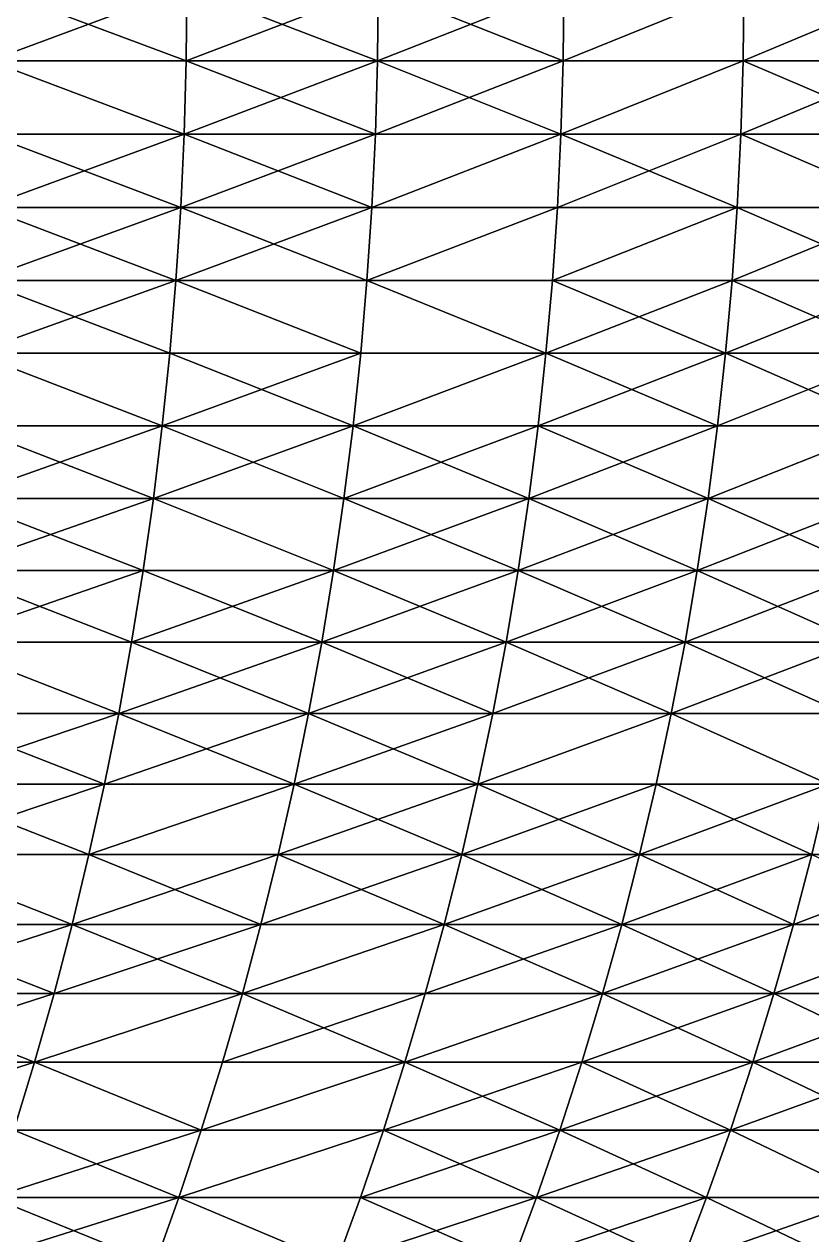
# Model space of a CAD drawing. Header units: millimetres. Extents: x -3250 to 8000, y -3250 to 3250.
# Drawn here: x 7155 to 7369.3, y -339.2 to -10 of the extents above; entities that cross this region are included whole.
import ezdxf

# ---------------------------------------------------------------- set-up
doc = ezdxf.new("R2010")
doc.units = ezdxf.units.MM
doc.header["$MEASUREMENT"] = 0
doc.layers.add('MESH_3D', color=2, linetype='CONTINUOUS')

msp = doc.modelspace()

# ---------------------------------------------------------------- linework, layer by layer
at = {"layer": 'MESH_3D'}
for points in [[(7145.58, -19.94, 1423.62), (7145.77, 0, 1423.45), (7199.11, -19.94, 1482.77)], [(7199.3, 0, 25217.39), (7145.58, -19.94, 25276.38), (7199.11, -19.94, 25217.23)], [(7199.3, 0, 25217.39), (7145.77, 0, 25276.55), (7145.58, -19.94, 25276.38)], [(7199.11, -19.94, 1482.77), (7145.77, 0, 1423.45), (7199.3, 0, 1482.61)], [(7199.11, -19.94, 1482.77), (7199.3, 0, 1482.61), (7251.34, 0, 1543.08)], [(7199.11, -19.94, 1482.77), (7251.34, 0, 1543.08), (7251.15, -19.94, 1543.24)], [(7251.15, -19.94, 25156.76), (7199.3, 0, 25217.39), (7199.11, -19.94, 25217.23)], [(7251.34, 0, 25156.92), (7199.3, 0, 25217.39), (7251.15, -19.94, 25156.76)], [(7251.15, -19.94, 1543.24), (7251.34, 0, 1543.08), (7301.67, -19.94, 1604.99)], [(7301.86, 0, 25095.17), (7251.34, 0, 25156.92), (7251.15, -19.94, 25156.76)], [(7301.86, 0, 25095.17), (7251.15, -19.94, 25156.76), (7301.67, -19.94, 25095.01)], [(7301.67, -19.94, 1604.99), (7251.34, 0, 1543.08), (7301.86, 0, 1604.83)], [(7301.67, -19.94, 1604.99), (7301.86, 0, 1604.83), (7350.82, 0, 1667.83)], [(7301.67, -19.94, 1604.99), (7350.82, 0, 1667.83), (7350.63, -19.94, 1667.98)], [(7350.82, 0, 25032.17), (7301.86, 0, 25095.17), (7301.67, -19.94, 25095.01)], [(7350.82, 0, 25032.17), (7301.67, -19.94, 25095.01), (7350.63, -19.94, 25032.02)], [(7350.63, -19.94, 1667.98), (7398.2, 0, 1732.02), (7398, -19.94, 1732.17)], [(7350.63, -19.94, 1667.98), (7350.82, 0, 1667.83), (7398.2, 0, 1732.02)], [(7398.2, 0, 24967.98), (7350.63, -19.94, 25032.02), (7398, -19.94, 24967.83)], [(7398.2, 0, 24967.98), (7350.82, 0, 25032.17), (7350.63, -19.94, 25032.02)], [(7145.58, -19.94, 1423.62), (7198.55, -39.88, 1483.26), (7145.04, -39.88, 1424.12)], [(7198.55, -39.88, 25216.74), (7145.58, -19.94, 25276.38), (7145.04, -39.88, 25275.88)], [(7145.58, -19.94, 1423.62), (7199.11, -19.94, 1482.77), (7198.55, -39.88, 1483.26)], [(7199.11, -19.94, 25217.23), (7145.58, -19.94, 25276.38), (7198.55, -39.88, 25216.74)], [(7199.11, -19.94, 1482.77), (7250.58, -39.88, 1543.72), (7198.55, -39.88, 1483.26)], [(7251.15, -19.94, 25156.76), (7199.11, -19.94, 25217.23), (7198.55, -39.88, 25216.74)], [(7251.15, -19.94, 25156.76), (7198.55, -39.88, 25216.74), (7250.58, -39.88, 25156.28)], [(7199.11, -19.94, 1482.77), (7251.15, -19.94, 1543.24), (7250.58, -39.88, 1543.72)], [(7251.15, -19.94, 1543.24), (7301.08, -39.88, 1605.45), (7250.58, -39.88, 1543.72)], [(7301.67, -19.94, 25095.01), (7251.15, -19.94, 25156.76), (7250.58, -39.88, 25156.28)], [(7301.67, -19.94, 25095.01), (7250.58, -39.88, 25156.28), (7301.08, -39.88, 25094.55)], [(7251.15, -19.94, 1543.24), (7301.67, -19.94, 1604.99), (7301.08, -39.88, 1605.45)], [(7301.08, -39.88, 1605.45), (7350.63, -19.94, 1667.98), (7350.03, -39.88, 1668.43)], [(7301.67, -19.94, 1604.99), (7350.63, -19.94, 1667.98), (7301.08, -39.88, 1605.45)], [(7350.63, -19.94, 25032.02), (7301.08, -39.88, 25094.55), (7350.03, -39.88, 25031.57)], [(7350.63, -19.94, 25032.02), (7301.67, -19.94, 25095.01), (7301.08, -39.88, 25094.55)], [(7350.63, -19.94, 1667.98), (7397.39, -39.88, 1732.6), (7350.03, -39.88, 1668.43)], [(7398, -19.94, 24967.83), (7350.63, -19.94, 25032.02), (7350.03, -39.88, 25031.57)], [(7398, -19.94, 24967.83), (7350.03, -39.88, 25031.57), (7397.39, -39.88, 24967.4)], [(7350.63, -19.94, 1667.98), (7398, -19.94, 1732.17), (7397.39, -39.88, 1732.6)], [(7145.04, -39.88, 1424.12), (7197.62, -59.78, 1484.09), (7144.13, -59.78, 1424.97)], [(7198.55, -39.88, 25216.74), (7145.04, -39.88, 25275.88), (7144.13, -59.78, 25275.03)], [(7198.55, -39.88, 25216.74), (7144.13, -59.78, 25275.03), (7197.62, -59.78, 25215.91)], [(7145.04, -39.88, 1424.12), (7198.55, -39.88, 1483.26), (7197.62, -59.78, 1484.09)], [(7198.55, -39.88, 1483.26), (7249.63, -59.78, 1544.52), (7197.62, -59.78, 1484.09)], [(7250.58, -39.88, 25156.28), (7197.62, -59.78, 25215.91), (7249.63, -59.78, 25155.48)], [(7250.58, -39.88, 25156.28), (7198.55, -39.88, 25216.74), (7197.62, -59.78, 25215.91)], [(7198.55, -39.88, 1483.26), (7250.58, -39.88, 1543.72), (7249.63, -59.78, 1544.52)], [(7249.63, -59.78, 1544.52), (7301.08, -39.88, 1605.45), (7300.11, -59.78, 1606.23)], [(7250.58, -39.88, 1543.72), (7301.08, -39.88, 1605.45), (7249.63, -59.78, 1544.52)], [(7301.08, -39.88, 25094.55), (7250.58, -39.88, 25156.28), (7249.63, -59.78, 25155.48)], [(7301.08, -39.88, 25094.55), (7249.63, -59.78, 25155.48), (7300.11, -59.78, 25093.77)], [(7301.08, -39.88, 1605.45), (7349.04, -59.78, 1669.18), (7300.11, -59.78, 1606.23)], [(7350.03, -39.88, 25031.57), (7301.08, -39.88, 25094.55), (7300.11, -59.78, 25093.77)], [(7350.03, -39.88, 25031.57), (7300.11, -59.78, 25093.77), (7349.04, -59.78, 25030.82)], [(7301.08, -39.88, 1605.45), (7350.03, -39.88, 1668.43), (7349.04, -59.78, 1669.18)], [(7350.03, -39.88, 1668.43), (7396.39, -59.78, 1733.33), (7349.04, -59.78, 1669.18)], [(7396.39, -59.78, 24966.67), (7350.03, -39.88, 25031.57), (7349.04, -59.78, 25030.82)], [(7350.03, -39.88, 1668.43), (7397.39, -39.88, 1732.6), (7396.39, -59.78, 1733.33)], [(7397.39, -39.88, 24967.4), (7350.03, -39.88, 25031.57), (7396.39, -59.78, 24966.67)], [(7144.13, -59.78, 1424.97), (7196.32, -79.65, 1485.24), (7142.85, -79.65, 1426.15)], [(7197.62, -59.78, 25215.91), (7142.85, -79.65, 25273.85), (7196.32, -79.65, 25214.76)], [(7197.62, -59.78, 25215.91), (7144.13, -59.78, 25275.03), (7142.85, -79.65, 25273.85)], [(7144.13, -59.78, 1424.97), (7197.62, -59.78, 1484.09), (7196.32, -79.65, 1485.24)], [(7197.62, -59.78, 1484.09), (7248.3, -79.65, 1545.63), (7196.32, -79.65, 1485.24)], [(7249.63, -59.78, 25155.48), (7196.32, -79.65, 25214.76), (7248.3, -79.65, 25154.37)], [(7249.63, -59.78, 25155.48), (7197.62, -59.78, 25215.91), (7196.32, -79.65, 25214.76)], [(7197.62, -59.78, 1484.09), (7249.63, -59.78, 1544.52), (7248.3, -79.65, 1545.63)], [(7248.3, -79.65, 1545.63), (7300.11, -59.78, 1606.23), (7298.75, -79.65, 1607.31)], [(7249.63, -59.78, 1544.52), (7300.11, -59.78, 1606.23), (7248.3, -79.65, 1545.63)], [(7300.11, -59.78, 25093.77), (7248.3, -79.65, 25154.37), (7298.75, -79.65, 25092.69)], [(7300.11, -59.78, 25093.77), (7249.63, -59.78, 25155.48), (7248.3, -79.65, 25154.37)], [(7298.75, -79.65, 1607.31), (7349.04, -59.78, 1669.18), (7347.66, -79.65, 1670.23)], [(7300.11, -59.78, 1606.23), (7349.04, -59.78, 1669.18), (7298.75, -79.65, 1607.31)], [(7349.04, -59.78, 25030.82), (7300.11, -59.78, 25093.77), (7298.75, -79.65, 25092.69)], [(7349.04, -59.78, 25030.82), (7298.75, -79.65, 25092.69), (7347.66, -79.65, 25029.77)], [(7349.04, -59.78, 1669.18), (7394.97, -79.65, 1734.34), (7347.66, -79.65, 1670.23)], [(7396.39, -59.78, 24966.67), (7349.04, -59.78, 25030.82), (7347.66, -79.65, 25029.77)], [(7396.39, -59.78, 24966.67), (7347.66, -79.65, 25029.77), (7394.97, -79.65, 24965.66)], [(7349.04, -59.78, 1669.18), (7396.39, -59.78, 1733.33), (7394.97, -79.65, 1734.34)], [(7142.85, -79.65, 1426.15), (7194.64, -99.47, 1486.71), (7141.21, -99.47, 1427.67)], [(7196.32, -79.65, 25214.76), (7141.21, -99.47, 25272.33), (7194.64, -99.47, 25213.29)], [(7196.32, -79.65, 25214.76), (7142.85, -79.65, 25273.85), (7141.21, -99.47, 25272.33)], [(7142.85, -79.65, 1426.15), (7196.32, -79.65, 1485.24), (7194.64, -99.47, 1486.71)], [(7196.32, -79.65, 1485.24), (7246.59, -99.47, 1547.07), (7194.64, -99.47, 1486.71)], [(7246.59, -99.47, 25152.93), (7196.32, -79.65, 25214.76), (7194.64, -99.47, 25213.29)], [(7196.32, -79.65, 1485.24), (7248.3, -79.65, 1545.63), (7246.59, -99.47, 1547.07)], [(7248.3, -79.65, 25154.37), (7196.32, -79.65, 25214.76), (7246.59, -99.47, 25152.93)], [(7248.3, -79.65, 1545.63), (7297.01, -99.47, 1608.7), (7246.59, -99.47, 1547.07)], [(7297.01, -99.47, 25091.3), (7248.3, -79.65, 25154.37), (7246.59, -99.47, 25152.93)], [(7248.3, -79.65, 1545.63), (7298.75, -79.65, 1607.31), (7297.01, -99.47, 1608.7)], [(7298.75, -79.65, 25092.69), (7248.3, -79.65, 25154.37), (7297.01, -99.47, 25091.3)], [(7298.75, -79.65, 1607.31), (7345.87, -99.47, 1671.57), (7297.01, -99.47, 1608.7)], [(7347.66, -79.65, 25029.77), (7297.01, -99.47, 25091.3), (7345.87, -99.47, 25028.43)], [(7347.66, -79.65, 25029.77), (7298.75, -79.65, 25092.69), (7297.01, -99.47, 25091.3)], [(7298.75, -79.65, 1607.31), (7347.66, -79.65, 1670.23), (7345.87, -99.47, 1671.57)], [(7347.66, -79.65, 1670.23), (7393.16, -99.47, 1735.64), (7345.87, -99.47, 1671.57)], [(7394.97, -79.65, 24965.66), (7347.66, -79.65, 25029.77), (7345.87, -99.47, 25028.43)], [(7394.97, -79.65, 24965.66), (7345.87, -99.47, 25028.43), (7393.16, -99.47, 24964.36)], [(7347.66, -79.65, 1670.23), (7394.97, -79.65, 1734.34), (7393.16, -99.47, 1735.64)], [(7141.21, -99.47, 1427.67), (7192.6, -119.23, 1488.52), (7139.22, -119.23, 1429.52)], [(7192.6, -119.23, 25211.48), (7141.21, -99.47, 25272.33), (7139.22, -119.23, 25270.48)], [(7141.21, -99.47, 1427.67), (7194.64, -99.47, 1486.71), (7192.6, -119.23, 1488.52)], [(7194.64, -99.47, 25213.29), (7141.21, -99.47, 25272.33), (7192.6, -119.23, 25211.48)], [(7194.64, -99.47, 1486.71), (7244.5, -119.23, 1548.82), (7192.6, -119.23, 1488.52)], [(7246.59, -99.47, 25152.93), (7194.64, -99.47, 25213.29), (7192.6, -119.23, 25211.48)], [(7246.59, -99.47, 25152.93), (7192.6, -119.23, 25211.48), (7244.5, -119.23, 25151.18)], [(7194.64, -99.47, 1486.71), (7246.59, -99.47, 1547.07), (7244.5, -119.23, 1548.82)], [(7244.5, -119.23, 1548.82), (7297.01, -99.47, 1608.7), (7294.87, -119.23, 1610.4)], [(7246.59, -99.47, 1547.07), (7297.01, -99.47, 1608.7), (7244.5, -119.23, 1548.82)], [(7297.01, -99.47, 25091.3), (7246.59, -99.47, 25152.93), (7244.5, -119.23, 25151.18)], [(7297.01, -99.47, 25091.3), (7244.5, -119.23, 25151.18), (7294.87, -119.23, 25089.6)], [(7297.01, -99.47, 1608.7), (7343.7, -119.23, 1673.22), (7294.87, -119.23, 1610.4)], [(7345.87, -99.47, 25028.43), (7294.87, -119.23, 25089.6), (7343.7, -119.23, 25026.78)], [(7345.87, -99.47, 25028.43), (7297.01, -99.47, 25091.3), (7294.87, -119.23, 25089.6)], [(7297.01, -99.47, 1608.7), (7345.87, -99.47, 1671.57), (7343.7, -119.23, 1673.22)], [(7345.87, -99.47, 1671.57), (7390.95, -119.23, 1737.24), (7343.7, -119.23, 1673.22)], [(7393.16, -99.47, 24964.36), (7343.7, -119.23, 25026.78), (7390.95, -119.23, 24962.76)], [(7393.16, -99.47, 24964.36), (7345.87, -99.47, 25028.43), (7343.7, -119.23, 25026.78)], [(7345.87, -99.47, 1671.57), (7393.16, -99.47, 1735.64), (7390.95, -119.23, 1737.24)], [(7139.22, -119.23, 1429.52), (7190.19, -138.92, 1490.65), (7136.86, -138.92, 1431.71)], [(7192.6, -119.23, 25211.48), (7136.86, -138.92, 25268.29), (7190.19, -138.92, 25209.35)], [(7192.6, -119.23, 25211.48), (7139.22, -119.23, 25270.48), (7136.86, -138.92, 25268.29)], [(7139.22, -119.23, 1429.52), (7192.6, -119.23, 1488.52), (7190.19, -138.92, 1490.65)], [(7190.19, -138.92, 1490.65), (7244.5, -119.23, 1548.82), (7242.03, -138.92, 1550.89)], [(7192.6, -119.23, 1488.52), (7244.5, -119.23, 1548.82), (7190.19, -138.92, 1490.65)], [(7242.03, -138.92, 25149.11), (7192.6, -119.23, 25211.48), (7190.19, -138.92, 25209.35)], [(7244.5, -119.23, 25151.18), (7192.6, -119.23, 25211.48), (7242.03, -138.92, 25149.11)], [(7244.5, -119.23, 1548.82), (7292.36, -138.92, 1612.41), (7242.03, -138.92, 1550.89)], [(7294.87, -119.23, 25089.6), (7244.5, -119.23, 25151.18), (7242.03, -138.92, 25149.11)], [(7294.87, -119.23, 25089.6), (7242.03, -138.92, 25149.11), (7292.36, -138.92, 25087.59)], [(7244.5, -119.23, 1548.82), (7294.87, -119.23, 1610.4), (7292.36, -138.92, 1612.41)], [(7292.36, -138.92, 1612.41), (7343.7, -119.23, 1673.22), (7341.14, -138.92, 1675.16)], [(7294.87, -119.23, 1610.4), (7343.7, -119.23, 1673.22), (7292.36, -138.92, 1612.41)], [(7341.14, -138.92, 25024.84), (7294.87, -119.23, 25089.6), (7292.36, -138.92, 25087.59)], [(7343.7, -119.23, 25026.78), (7294.87, -119.23, 25089.6), (7341.14, -138.92, 25024.84)], [(7341.14, -138.92, 1675.16), (7390.95, -119.23, 1737.24), (7388.33, -138.92, 1739.11)], [(7343.7, -119.23, 1673.22), (7390.95, -119.23, 1737.24), (7341.14, -138.92, 1675.16)], [(7390.95, -119.23, 24962.76), (7341.14, -138.92, 25024.84), (7388.33, -138.92, 24960.89)], [(7390.95, -119.23, 24962.76), (7343.7, -119.23, 25026.78), (7341.14, -138.92, 25024.84)], [(7136.86, -138.92, 1431.71), (7187.41, -158.52, 1493.1), (7134.14, -158.52, 1434.24)], [(7190.19, -138.92, 25209.35), (7134.14, -158.52, 25265.76), (7187.41, -158.52, 25206.9)], [(7190.19, -138.92, 25209.35), (7136.86, -138.92, 25268.29), (7134.14, -158.52, 25265.76)], [(7136.86, -138.92, 1431.71), (7190.19, -138.92, 1490.65), (7187.41, -158.52, 1493.1)], [(7190.19, -138.92, 1490.65), (7239.19, -158.52, 1553.28), (7187.41, -158.52, 1493.1)], [(7239.19, -158.52, 25146.72), (7190.19, -138.92, 25209.35), (7187.41, -158.52, 25206.9)], [(7190.19, -138.92, 1490.65), (7242.03, -138.92, 1550.89), (7239.19, -158.52, 1553.28)], [(7242.03, -138.92, 25149.11), (7190.19, -138.92, 25209.35), (7239.19, -158.52, 25146.72)], [(7242.03, -138.92, 1550.89), (7289.46, -158.52, 1614.72), (7239.19, -158.52, 1553.28)], [(7292.36, -138.92, 25087.59), (7242.03, -138.92, 25149.11), (7239.19, -158.52, 25146.72)], [(7292.36, -138.92, 25087.59), (7239.19, -158.52, 25146.72), (7289.46, -158.52, 25085.28)], [(7242.03, -138.92, 1550.89), (7292.36, -138.92, 1612.41), (7289.46, -158.52, 1614.72)], [(7292.36, -138.92, 1612.41), (7338.18, -158.52, 1677.4), (7289.46, -158.52, 1614.72)], [(7341.14, -138.92, 25024.84), (7289.46, -158.52, 25085.28), (7338.18, -158.52, 25022.6)], [(7341.14, -138.92, 25024.84), (7292.36, -138.92, 25087.59), (7289.46, -158.52, 25085.28)], [(7292.36, -138.92, 1612.41), (7341.14, -138.92, 1675.16), (7338.18, -158.52, 1677.4)], [(7341.14, -138.92, 1675.16), (7385.32, -158.52, 1741.28), (7338.18, -158.52, 1677.4)], [(7388.33, -138.92, 24960.89), (7338.18, -158.52, 25022.6), (7385.32, -158.52, 24958.72)], [(7388.33, -138.92, 24960.89), (7341.14, -138.92, 25024.84), (7338.18, -158.52, 25022.6)], [(7341.14, -138.92, 1675.16), (7388.33, -138.92, 1739.11), (7385.32, -158.52, 1741.28)], [(7131.06, -178.02, 1437.09), (7187.41, -158.52, 1493.1), (7184.26, -178.02, 1495.88)], [(7134.14, -158.52, 1434.24), (7187.41, -158.52, 1493.1), (7131.06, -178.02, 1437.09)], [(7184.26, -178.02, 25204.12), (7134.14, -158.52, 25265.76), (7131.06, -178.02, 25262.91)], [(7187.41, -158.52, 25206.9), (7134.14, -158.52, 25265.76), (7184.26, -178.02, 25204.12)], [(7187.41, -158.52, 1493.1), (7235.98, -178.02, 1555.97), (7184.26, -178.02, 1495.88)], [(7239.19, -158.52, 25146.72), (7187.41, -158.52, 25206.9), (7184.26, -178.02, 25204.12)], [(7239.19, -158.52, 25146.72), (7184.26, -178.02, 25204.12), (7235.98, -178.02, 25144.03)], [(7187.41, -158.52, 1493.1), (7239.19, -158.52, 1553.28), (7235.98, -178.02, 1555.97)], [(7235.98, -178.02, 1555.97), (7289.46, -158.52, 1614.72), (7286.18, -178.02, 1617.34)], [(7239.19, -158.52, 1553.28), (7289.46, -158.52, 1614.72), (7235.98, -178.02, 1555.97)], [(7286.18, -178.02, 25082.66), (7239.19, -158.52, 25146.72), (7235.98, -178.02, 25144.03)], [(7289.46, -158.52, 25085.28), (7239.19, -158.52, 25146.72), (7286.18, -178.02, 25082.66)], [(7289.46, -158.52, 1614.72), (7334.84, -178.02, 1679.94), (7286.18, -178.02, 1617.34)], [(7338.18, -158.52, 25022.6), (7289.46, -158.52, 25085.28), (7286.18, -178.02, 25082.66)], [(7338.18, -158.52, 25022.6), (7286.18, -178.02, 25082.66), (7334.84, -178.02, 25020.06)], [(7289.46, -158.52, 1614.72), (7338.18, -158.52, 1677.4), (7334.84, -178.02, 1679.94)], [(7334.84, -178.02, 1679.94), (7385.32, -158.52, 1741.28), (7381.92, -178.02, 1743.73)], [(7338.18, -158.52, 1677.4), (7385.32, -158.52, 1741.28), (7334.84, -178.02, 1679.94)], [(7381.92, -178.02, 24956.27), (7338.18, -158.52, 25022.6), (7334.84, -178.02, 25020.06)], [(7385.32, -158.52, 24958.72), (7338.18, -158.52, 25022.6), (7381.92, -178.02, 24956.27)], [(7131.06, -178.02, 1437.09), (7180.75, -197.41, 1498.97), (7127.63, -197.41, 1440.27)], [(7180.75, -197.41, 25201.03), (7131.06, -178.02, 25262.91), (7127.63, -197.41, 25259.73)], [(7131.06, -178.02, 1437.09), (7184.26, -178.02, 1495.88), (7180.75, -197.41, 1498.97)], [(7184.26, -178.02, 25204.12), (7131.06, -178.02, 25262.91), (7180.75, -197.41, 25201.03)], [(7184.26, -178.02, 1495.88), (7232.39, -197.41, 1558.98), (7180.75, -197.41, 1498.97)], [(7235.98, -178.02, 25144.03), (7184.26, -178.02, 25204.12), (7180.75, -197.41, 25201.03)], [(7235.98, -178.02, 25144.03), (7180.75, -197.41, 25201.03), (7232.39, -197.41, 25141.02)], [(7184.26, -178.02, 1495.88), (7235.98, -178.02, 1555.97), (7232.39, -197.41, 1558.98)], [(7235.98, -178.02, 1555.97), (7282.52, -197.41, 1620.26), (7232.39, -197.41, 1558.98)], [(7286.18, -178.02, 25082.66), (7232.39, -197.41, 25141.02), (7282.52, -197.41, 25079.74)], [(7286.18, -178.02, 25082.66), (7235.98, -178.02, 25144.03), (7232.39, -197.41, 25141.02)], [(7235.98, -178.02, 1555.97), (7286.18, -178.02, 1617.34), (7282.52, -197.41, 1620.26)], [(7286.18, -178.02, 1617.34), (7331.1, -197.41, 1682.76), (7282.52, -197.41, 1620.26)], [(7334.84, -178.02, 25020.06), (7282.52, -197.41, 25079.74), (7331.1, -197.41, 25017.24)], [(7334.84, -178.02, 25020.06), (7286.18, -178.02, 25082.66), (7282.52, -197.41, 25079.74)], [(7286.18, -178.02, 1617.34), (7334.84, -178.02, 1679.94), (7331.1, -197.41, 1682.76)], [(7334.84, -178.02, 1679.94), (7378.12, -197.41, 1746.46), (7331.1, -197.41, 1682.76)], [(7381.92, -178.02, 24956.27), (7331.1, -197.41, 25017.24), (7378.12, -197.41, 24953.54)], [(7381.92, -178.02, 24956.27), (7334.84, -178.02, 25020.06), (7331.1, -197.41, 25017.24)], [(7334.84, -178.02, 1679.94), (7381.92, -178.02, 1743.73), (7378.12, -197.41, 1746.46)], [(7127.63, -197.41, 1440.27), (7176.88, -216.67, 1502.39), (7123.85, -216.67, 1443.78)], [(7180.75, -197.41, 25201.03), (7123.85, -216.67, 25256.22), (7176.88, -216.67, 25197.61)], [(7180.75, -197.41, 25201.03), (7127.63, -197.41, 25259.73), (7123.85, -216.67, 25256.22)], [(7127.63, -197.41, 1440.27), (7180.75, -197.41, 1498.97), (7176.88, -216.67, 1502.39)], [(7180.75, -197.41, 1498.97), (7228.44, -216.67, 1562.3), (7176.88, -216.67, 1502.39)], [(7232.39, -197.41, 25141.02), (7180.75, -197.41, 25201.03), (7176.88, -216.67, 25197.61)], [(7232.39, -197.41, 25141.02), (7176.88, -216.67, 25197.61), (7228.44, -216.67, 25137.7)], [(7180.75, -197.41, 1498.97), (7232.39, -197.41, 1558.98), (7228.44, -216.67, 1562.3)], [(7228.44, -216.67, 1562.3), (7282.52, -197.41, 1620.26), (7278.48, -216.67, 1623.48)], [(7232.39, -197.41, 1558.98), (7282.52, -197.41, 1620.26), (7228.44, -216.67, 1562.3)], [(7278.48, -216.67, 25076.52), (7232.39, -197.41, 25141.02), (7228.44, -216.67, 25137.7)], [(7282.52, -197.41, 25079.74), (7232.39, -197.41, 25141.02), (7278.48, -216.67, 25076.52)], [(7278.48, -216.67, 1623.48), (7331.1, -197.41, 1682.76), (7326.99, -216.67, 1685.88)], [(7282.52, -197.41, 1620.26), (7331.1, -197.41, 1682.76), (7278.48, -216.67, 1623.48)], [(7331.1, -197.41, 25017.24), (7282.52, -197.41, 25079.74), (7278.48, -216.67, 25076.52)], [(7331.1, -197.41, 25017.24), (7278.48, -216.67, 25076.52), (7326.99, -216.67, 25014.12)], [(7331.1, -197.41, 1682.76), (7373.92, -216.67, 1749.47), (7326.99, -216.67, 1685.88)], [(7373.92, -216.67, 24950.53), (7331.1, -197.41, 25017.24), (7326.99, -216.67, 25014.12)], [(7331.1, -197.41, 1682.76), (7378.12, -197.41, 1746.46), (7373.92, -216.67, 1749.47)], [(7378.12, -197.41, 24953.54), (7331.1, -197.41, 25017.24), (7373.92, -216.67, 24950.53)], [(7123.85, -216.67, 1443.78), (7172.65, -235.8, 1506.12), (7119.71, -235.8, 1447.62)], [(7176.88, -216.67, 25197.61), (7123.85, -216.67, 25256.22), (7119.71, -235.8, 25252.38)], [(7176.88, -216.67, 25197.61), (7119.71, -235.8, 25252.38), (7172.65, -235.8, 25193.88)], [(7123.85, -216.67, 1443.78), (7176.88, -216.67, 1502.39), (7172.65, -235.8, 1506.12)], [(7172.65, -235.8, 1506.12), (7228.44, -216.67, 1562.3), (7224.12, -235.8, 1565.93)], [(7176.88, -216.67, 1502.39), (7228.44, -216.67, 1562.3), (7172.65, -235.8, 1506.12)], [(7228.44, -216.67, 25137.7), (7176.88, -216.67, 25197.61), (7172.65, -235.8, 25193.88)], [(7228.44, -216.67, 25137.7), (7172.65, -235.8, 25193.88), (7224.12, -235.8, 25134.07)], [(7228.44, -216.67, 1562.3), (7274.07, -235.8, 1626.99), (7224.12, -235.8, 1565.93)], [(7278.48, -216.67, 25076.52), (7228.44, -216.67, 25137.7), (7224.12, -235.8, 25134.07)], [(7278.48, -216.67, 25076.52), (7224.12, -235.8, 25134.07), (7274.07, -235.8, 25073.01)], [(7228.44, -216.67, 1562.3), (7278.48, -216.67, 1623.48), (7274.07, -235.8, 1626.99)], [(7278.48, -216.67, 1623.48), (7322.49, -235.8, 1689.29), (7274.07, -235.8, 1626.99)], [(7326.99, -216.67, 25014.12), (7278.48, -216.67, 25076.52), (7274.07, -235.8, 25073.01)], [(7326.99, -216.67, 25014.12), (7274.07, -235.8, 25073.01), (7322.49, -235.8, 25010.71)], [(7278.48, -216.67, 1623.48), (7326.99, -216.67, 1685.88), (7322.49, -235.8, 1689.29)], [(7322.49, -235.8, 1689.29), (7373.92, -216.67, 1749.47), (7369.34, -235.8, 1752.77)], [(7326.99, -216.67, 1685.88), (7373.92, -216.67, 1749.47), (7322.49, -235.8, 1689.29)], [(7369.34, -235.8, 24947.23), (7326.99, -216.67, 25014.12), (7322.49, -235.8, 25010.71)], [(7373.92, -216.67, 24950.53), (7326.99, -216.67, 25014.12), (7369.34, -235.8, 24947.23)], [(7414.6, -235.8, 24882.6), (7373.92, -216.67, 24950.53), (7369.34, -235.8, 24947.23)], [(7119.71, -235.8, 1447.62), (7168.07, -254.79, 1510.17), (7115.23, -254.79, 1451.78)], [(7168.07, -254.79, 25189.83), (7119.71, -235.8, 25252.38), (7115.23, -254.79, 25248.22)], [(7119.71, -235.8, 1447.62), (7172.65, -235.8, 1506.12), (7168.07, -254.79, 1510.17)], [(7172.65, -235.8, 25193.88), (7119.71, -235.8, 25252.38), (7168.07, -254.79, 25189.83)], [(7172.65, -235.8, 1506.12), (7219.43, -254.79, 1569.86), (7168.07, -254.79, 1510.17)], [(7224.12, -235.8, 25134.07), (7172.65, -235.8, 25193.88), (7168.07, -254.79, 25189.83)], [(7224.12, -235.8, 25134.07), (7168.07, -254.79, 25189.83), (7219.43, -254.79, 25130.14)], [(7172.65, -235.8, 1506.12), (7224.12, -235.8, 1565.93), (7219.43, -254.79, 1569.86)], [(7224.12, -235.8, 1565.93), (7269.29, -254.79, 1630.81), (7219.43, -254.79, 1569.86)], [(7274.07, -235.8, 25073.01), (7224.12, -235.8, 25134.07), (7219.43, -254.79, 25130.14)], [(7274.07, -235.8, 25073.01), (7219.43, -254.79, 25130.14), (7269.29, -254.79, 25069.19)], [(7224.12, -235.8, 1565.93), (7274.07, -235.8, 1626.99), (7269.29, -254.79, 1630.81)], [(7274.07, -235.8, 1626.99), (7317.62, -254.79, 1692.98), (7269.29, -254.79, 1630.81)], [(7322.49, -235.8, 25010.71), (7269.29, -254.79, 25069.19), (7317.62, -254.79, 25007.02)], [(7322.49, -235.8, 25010.71), (7274.07, -235.8, 25073.01), (7269.29, -254.79, 25069.19)], [(7274.07, -235.8, 1626.99), (7322.49, -235.8, 1689.29), (7317.62, -254.79, 1692.98)], [(7322.49, -235.8, 1689.29), (7364.38, -254.79, 1756.34), (7317.62, -254.79, 1692.98)], [(7369.34, -235.8, 24947.23), (7317.62, -254.79, 25007.02), (7364.38, -254.79, 24943.66)], [(7369.34, -235.8, 24947.23), (7322.49, -235.8, 25010.71), (7317.62, -254.79, 25007.02)], [(7322.49, -235.8, 1689.29), (7369.34, -235.8, 1752.77), (7364.38, -254.79, 1756.34)], [(7369.34, -235.8, 1752.77), (7409.54, -254.79, 1820.84), (7364.38, -254.79, 1756.34)], [(7414.6, -235.8, 24882.6), (7364.38, -254.79, 24943.66), (7409.54, -254.79, 24879.16)], [(7414.6, -235.8, 24882.6), (7369.34, -235.8, 24947.23), (7364.38, -254.79, 24943.66)], [(7115.23, -254.79, 1451.78), (7163.13, -273.62, 1514.53), (7110.4, -273.62, 1456.26)], [(7168.07, -254.79, 25189.83), (7115.23, -254.79, 25248.22), (7110.4, -273.62, 25243.74)], [(7168.07, -254.79, 25189.83), (7110.4, -273.62, 25243.74), (7163.13, -273.62, 25185.47)], [(7115.23, -254.79, 1451.78), (7168.07, -254.79, 1510.17), (7163.13, -273.62, 1514.53)], [(7168.07, -254.79, 1510.17), (7214.38, -273.62, 1574.09), (7163.13, -273.62, 1514.53)], [(7219.43, -254.79, 25130.14), (7168.07, -254.79, 25189.83), (7163.13, -273.62, 25185.47)], [(7219.43, -254.79, 25130.14), (7163.13, -273.62, 25185.47), (7214.38, -273.62, 25125.91)], [(7168.07, -254.79, 1510.17), (7219.43, -254.79, 1569.86), (7214.38, -273.62, 1574.09)], [(7214.38, -273.62, 1574.09), (7269.29, -254.79, 1630.81), (7264.14, -273.62, 1634.91)], [(7219.43, -254.79, 1569.86), (7269.29, -254.79, 1630.81), (7214.38, -273.62, 1574.09)], [(7269.29, -254.79, 25069.19), (7214.38, -273.62, 25125.91), (7264.14, -273.62, 25065.09)], [(7269.29, -254.79, 25069.19), (7219.43, -254.79, 25130.14), (7214.38, -273.62, 25125.91)], [(7264.14, -273.62, 1634.91), (7317.62, -254.79, 1692.98), (7312.37, -273.62, 1696.96)], [(7269.29, -254.79, 1630.81), (7317.62, -254.79, 1692.98), (7264.14, -273.62, 1634.91)], [(7312.37, -273.62, 25003.04), (7269.29, -254.79, 25069.19), (7264.14, -273.62, 25065.09)], [(7317.62, -254.79, 25007.02), (7269.29, -254.79, 25069.19), (7312.37, -273.62, 25003.04)], [(7317.62, -254.79, 1692.98), (7359.03, -273.62, 1760.18), (7312.37, -273.62, 1696.96)], [(7364.38, -254.79, 24943.66), (7312.37, -273.62, 25003.04), (7359.03, -273.62, 24939.82)], [(7364.38, -254.79, 24943.66), (7317.62, -254.79, 25007.02), (7312.37, -273.62, 25003.04)], [(7317.62, -254.79, 1692.98), (7364.38, -254.79, 1756.34), (7359.03, -273.62, 1760.18)], [(7359.03, -273.62, 1760.18), (7409.54, -254.79, 1820.84), (7404.1, -273.62, 1824.55)], [(7364.38, -254.79, 1756.34), (7409.54, -254.79, 1820.84), (7359.03, -273.62, 1760.18)], [(7409.54, -254.79, 24879.16), (7364.38, -254.79, 24943.66), (7359.03, -273.62, 24939.82)], [(7409.54, -254.79, 24879.16), (7359.03, -273.62, 24939.82), (7404.1, -273.62, 24875.45)], [(7110.4, -273.62, 1456.26), (7157.84, -292.27, 1519.2), (7105.23, -292.27, 1461.06)], [(7163.13, -273.62, 25185.47), (7105.23, -292.27, 25238.94), (7157.84, -292.27, 25180.8)], [(7163.13, -273.62, 25185.47), (7110.4, -273.62, 25243.74), (7105.23, -292.27, 25238.94)], [(7110.4, -273.62, 1456.26), (7163.13, -273.62, 1514.53), (7157.84, -292.27, 1519.2)], [(7157.84, -292.27, 1519.2), (7214.38, -273.62, 1574.09), (7208.98, -292.27, 1578.63)], [(7163.13, -273.62, 1514.53), (7214.38, -273.62, 1574.09), (7157.84, -292.27, 1519.2)], [(7214.38, -273.62, 25125.91), (7157.84, -292.27, 25180.8), (7208.98, -292.27, 25121.37)], [(7214.38, -273.62, 25125.91), (7163.13, -273.62, 25185.47), (7157.84, -292.27, 25180.8)], [(7214.38, -273.62, 1574.09), (7258.62, -292.27, 1639.31), (7208.98, -292.27, 1578.63)], [(7264.14, -273.62, 25065.09), (7214.38, -273.62, 25125.91), (7208.98, -292.27, 25121.37)], [(7264.14, -273.62, 25065.09), (7208.98, -292.27, 25121.37), (7258.62, -292.27, 25060.69)], [(7214.38, -273.62, 1574.09), (7264.14, -273.62, 1634.91), (7258.62, -292.27, 1639.31)], [(7258.62, -292.27, 1639.31), (7312.37, -273.62, 1696.96), (7306.74, -292.27, 1701.22)], [(7264.14, -273.62, 1634.91), (7312.37, -273.62, 1696.96), (7258.62, -292.27, 1639.31)], [(7312.37, -273.62, 25003.04), (7258.62, -292.27, 25060.69), (7306.74, -292.27, 24998.78)], [(7312.37, -273.62, 25003.04), (7264.14, -273.62, 25065.09), (7258.62, -292.27, 25060.69)], [(7312.37, -273.62, 1696.96), (7353.3, -292.27, 1764.3), (7306.74, -292.27, 1701.22)], [(7359.03, -273.62, 24939.82), (7306.74, -292.27, 24998.78), (7353.3, -292.27, 24935.7)], [(7359.03, -273.62, 24939.82), (7312.37, -273.62, 25003.04), (7306.74, -292.27, 24998.78)], [(7312.37, -273.62, 1696.96), (7359.03, -273.62, 1760.18), (7353.3, -292.27, 1764.3)], [(7359.03, -273.62, 1760.18), (7398.27, -292.27, 1828.53), (7353.3, -292.27, 1764.3)], [(7404.1, -273.62, 24875.45), (7359.03, -273.62, 24939.82), (7353.3, -292.27, 24935.7)], [(7404.1, -273.62, 24875.45), (7353.3, -292.27, 24935.7), (7398.27, -292.27, 24871.47)], [(7359.03, -273.62, 1760.18), (7404.1, -273.62, 1824.55), (7398.27, -292.27, 1828.53)], [(7157.84, -292.27, 25180.8), (7099.72, -310.75, 25233.82), (7152.2, -310.75, 25175.83)], [(7157.84, -292.27, 25180.8), (7105.23, -292.27, 25238.94), (7099.72, -310.75, 25233.82)], [(7105.23, -292.27, 1461.06), (7157.84, -292.27, 1519.2), (7152.2, -310.75, 1524.17)], [(7157.84, -292.27, 1519.2), (7203.22, -310.75, 1583.46), (7152.2, -310.75, 1524.17)], [(7203.22, -310.75, 25116.54), (7157.84, -292.27, 25180.8), (7152.2, -310.75, 25175.83)], [(7157.84, -292.27, 1519.2), (7208.98, -292.27, 1578.63), (7203.22, -310.75, 1583.46)], [(7208.98, -292.27, 25121.37), (7157.84, -292.27, 25180.8), (7203.22, -310.75, 25116.54)], [(7203.22, -310.75, 1583.46), (7258.62, -292.27, 1639.31), (7252.75, -310.75, 1644)], [(7208.98, -292.27, 1578.63), (7258.62, -292.27, 1639.31), (7203.22, -310.75, 1583.46)], [(7258.62, -292.27, 25060.69), (7208.98, -292.27, 25121.37), (7203.22, -310.75, 25116.54)], [(7258.62, -292.27, 25060.69), (7203.22, -310.75, 25116.54), (7252.75, -310.75, 25056)], [(7258.62, -292.27, 1639.31), (7300.75, -310.75, 1705.76), (7252.75, -310.75, 1644)], [(7306.74, -292.27, 24998.78), (7258.62, -292.27, 25060.69), (7252.75, -310.75, 25056)], [(7306.74, -292.27, 24998.78), (7252.75, -310.75, 25056), (7300.75, -310.75, 24994.24)], [(7258.62, -292.27, 1639.31), (7306.74, -292.27, 1701.22), (7300.75, -310.75, 1705.76)], [(7306.74, -292.27, 1701.22), (7347.2, -310.75, 1768.69), (7300.75, -310.75, 1705.76)], [(7353.3, -292.27, 24935.7), (7306.74, -292.27, 24998.78), (7300.75, -310.75, 24994.24)], [(7353.3, -292.27, 24935.7), (7300.75, -310.75, 24994.24), (7347.2, -310.75, 24931.31)], [(7306.74, -292.27, 1701.22), (7353.3, -292.27, 1764.3), (7347.2, -310.75, 1768.69)], [(7347.2, -310.75, 1768.69), (7398.27, -292.27, 1828.53), (7392.06, -310.75, 1832.76)], [(7353.3, -292.27, 1764.3), (7398.27, -292.27, 1828.53), (7347.2, -310.75, 1768.69)], [(7392.06, -310.75, 24867.24), (7353.3, -292.27, 24935.7), (7347.2, -310.75, 24931.31)], [(7398.27, -292.27, 24871.47), (7353.3, -292.27, 24935.7), (7392.06, -310.75, 24867.24)], [(7152.2, -310.75, 1524.17), (7197.11, -329.03, 1588.59), (7146.22, -329.03, 1529.45)], [(7203.22, -310.75, 25116.54), (7146.22, -329.03, 25170.55), (7197.11, -329.03, 25111.41)], [(7203.22, -310.75, 25116.54), (7152.2, -310.75, 25175.83), (7146.22, -329.03, 25170.55)], [(7152.2, -310.75, 1524.17), (7203.22, -310.75, 1583.46), (7197.11, -329.03, 1588.59)], [(7197.11, -329.03, 1588.59), (7252.75, -310.75, 1644), (7246.51, -329.03, 1648.97)], [(7203.22, -310.75, 1583.46), (7252.75, -310.75, 1644), (7197.11, -329.03, 1588.59)], [(7252.75, -310.75, 25056), (7197.11, -329.03, 25111.41), (7246.51, -329.03, 25051.03)], [(7252.75, -310.75, 25056), (7203.22, -310.75, 25116.54), (7197.11, -329.03, 25111.41)], [(7252.75, -310.75, 1644), (7294.39, -329.03, 1710.57), (7246.51, -329.03, 1648.97)], [(7300.75, -310.75, 24994.24), (7252.75, -310.75, 25056), (7246.51, -329.03, 25051.03)], [(7300.75, -310.75, 24994.24), (7246.51, -329.03, 25051.03), (7294.39, -329.03, 24989.43)], [(7252.75, -310.75, 1644), (7300.75, -310.75, 1705.76), (7294.39, -329.03, 1710.57)], [(7300.75, -310.75, 1705.76), (7340.72, -329.03, 1773.35), (7294.39, -329.03, 1710.57)], [(7347.2, -310.75, 24931.31), (7300.75, -310.75, 24994.24), (7294.39, -329.03, 24989.43)], [(7347.2, -310.75, 24931.31), (7294.39, -329.03, 24989.43), (7340.72, -329.03, 24926.65)], [(7300.75, -310.75, 1705.76), (7347.2, -310.75, 1768.69), (7340.72, -329.03, 1773.35)], [(7347.2, -310.75, 1768.69), (7385.47, -329.03, 1837.26), (7340.72, -329.03, 1773.35)], [(7385.47, -329.03, 24862.74), (7347.2, -310.75, 24931.31), (7340.72, -329.03, 24926.65)], [(7347.2, -310.75, 1768.69), (7392.06, -310.75, 1832.76), (7385.47, -329.03, 1837.26)], [(7392.06, -310.75, 24867.24), (7347.2, -310.75, 24931.31), (7385.47, -329.03, 24862.74)], [(7146.22, -329.03, 1529.45), (7190.65, -347.11, 1594), (7139.9, -347.11, 1535.03)], [(7197.11, -329.03, 25111.41), (7139.9, -347.11, 25164.97), (7190.65, -347.11, 25106)], [(7197.11, -329.03, 25111.41), (7146.22, -329.03, 25170.55), (7139.9, -347.11, 25164.97)], [(7146.22, -329.03, 1529.45), (7197.11, -329.03, 1588.59), (7190.65, -347.11, 1594)], [(7197.11, -329.03, 1588.59), (7239.92, -347.11, 1654.23), (7190.65, -347.11, 1594)], [(7239.92, -347.11, 25045.77), (7197.11, -329.03, 25111.41), (7190.65, -347.11, 25106)], [(7197.11, -329.03, 1588.59), (7246.51, -329.03, 1648.97), (7239.92, -347.11, 1654.23)], [(7246.51, -329.03, 25051.03), (7197.11, -329.03, 25111.41), (7239.92, -347.11, 25045.77)], [(7246.51, -329.03, 1648.97), (7287.67, -347.11, 1715.66), (7239.92, -347.11, 1654.23)], [(7294.39, -329.03, 24989.43), (7239.92, -347.11, 25045.77), (7287.67, -347.11, 24984.34)], [(7294.39, -329.03, 24989.43), (7246.51, -329.03, 25051.03), (7239.92, -347.11, 25045.77)], [(7246.51, -329.03, 1648.97), (7294.39, -329.03, 1710.57), (7287.67, -347.11, 1715.66)], [(7294.39, -329.03, 1710.57), (7333.88, -347.11, 1778.27), (7287.67, -347.11, 1715.66)], [(7340.72, -329.03, 24926.65), (7287.67, -347.11, 24984.34), (7333.88, -347.11, 24921.73)], [(7340.72, -329.03, 24926.65), (7294.39, -329.03, 24989.43), (7287.67, -347.11, 24984.34)], [(7294.39, -329.03, 1710.57), (7340.72, -329.03, 1773.35), (7333.88, -347.11, 1778.27)], [(7340.72, -329.03, 1773.35), (7378.51, -347.11, 1842), (7333.88, -347.11, 1778.27)], [(7385.47, -329.03, 24862.74), (7333.88, -347.11, 24921.73), (7378.51, -347.11, 24858)], [(7385.47, -329.03, 24862.74), (7340.72, -329.03, 24926.65), (7333.88, -347.11, 24921.73)], [(7340.72, -329.03, 1773.35), (7385.47, -329.03, 1837.26), (7378.51, -347.11, 1842)]]:
    msp.add_3dface(points, dxfattribs=at)

doc.saveas('drawing.dxf')
